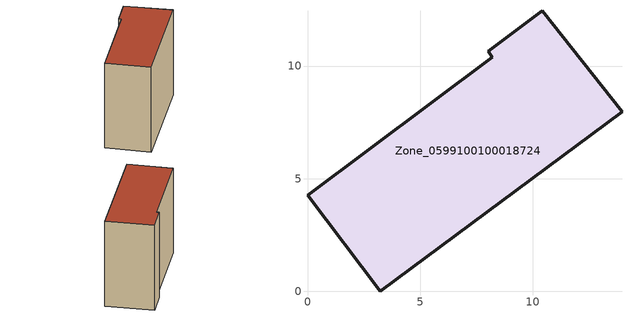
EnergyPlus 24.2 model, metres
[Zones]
Zone_0599100100018724
 floor ground (C_G): 10.42,12.46 13.95,7.98 3.22,0 0,4.27 8.2,10.4 8.01,10.66 z0
 wall outside (C_F): 3.22,0 13.95,7.98 10.42,12.46 8.01,10.66 8.2,10.4 0,4.27 3.22,0 z0:10.95
 roof outside (C_R): 13.95,7.98 10.42,12.46 8.01,10.66 8.2,10.4 0,4.27 3.22,0 z10.95
[BUILDING]
Pand.0599100100018724: North Axis=0; Terrain=City; Loads Convergence Tolerance Value=0.04; Temperature Convergence Tolerance Value=0.4; Solar Distribution=FullExterior; Maximum Number of Warmup Days=25; Minimum Number of Warmup Days=1
[Site:Location]
Rotterdam.The.Hague.AP_ZH_NLD Design_Conditions: Latitude=51.96; Longitude=4.45; Time Zone=1; Elevation=-4.5
[SITE:GROUNDTEMPERATURE:BUILDINGSURFACE]
18, 18, 18, 18, 18, 18, 18, 18, 18, 18, 18, 18
[MATERIAL] Thermal Absorptance=0.9; Solar Absorptance=0.7; Visible Absorptance=0.7
Name | Roughness | Thickness | Conductivity | Density | Specific Heat
G.TI.2015-2018 | MediumSmooth | 0.15 | 0.0428571 | 540 | 1210
F.TI.2015-2018 | Rough | 0.3 | 0.0666667 | 1920 | 840
R.TI.2015-2018 | MediumRough | 0.2 | 0.0333333 | 1500 | 1000
[CONSTRUCTION]
C_G: G.TI.2015-2018
C_F: F.TI.2015-2018
C_R: R.TI.2015-2018
[ZONE]
Zone_0599100100018724: Type=1; Multiplier=1; Ceiling Height=Autocalculate; Volume=Autocalculate; Floor Area=autocalculate; Part of Total Floor Area=Yes
[ZONEINFILTRATION:DESIGNFLOWRATE]
Infil_Zone_0599100100018724: Zone or ZoneList or Space or SpaceList=Zone_0599100100018724; Schedule=AlwaysOn; Design Flow Rate Calculation Method=Flow/Area; Flow Rate per Floor Area=0.0015; Constant Term Coefficient=1; Temperature Term Coefficient=0; Velocity Term Coefficient=0; Velocity Squared Term Coefficient=0
[HVACTEMPLATE:ZONE:IDEALLOADSAIRSYSTEM]
Zone_0599100100018724: Maximum Heating Supply Air Temperature=50; Minimum Cooling Supply Air Temperature=13; Maximum Heating Supply Air Humidity Ratio=0.0156; Minimum Cooling Supply Air Humidity Ratio=0.0077; Heating Limit=NoLimit; Cooling Limit=NoLimit; Dehumidification Control Type=ConstantSensibleHeatRatio; Cooling Sensible Heat Ratio=0.7; Dehumidification Setpoint=60; Humidification Control Type=None; Humidification Setpoint=30; Outdoor Air Method=None; Outdoor Air Flow Rate per Person=0.00944; Outdoor Air Flow Rate per Zone Floor Area=0; Outdoor Air Flow Rate per Zone=0; Demand Controlled Ventilation Type=None; Outdoor Air Economizer Type=NoEconomizer; Heat Recovery Type=None; Sensible Heat Recovery Effectiveness=0.7; Latent Heat Recovery Effectiveness=0.65
[ZONECONTROL:THERMOSTAT]
ThermostatControl_Zone_0599100100018724: Zone or ZoneList=Zone_0599100100018724; Control Type Schedule=DualSetpointControlType; Control 1=Thermostat_Zone_0599100100018724; Temperature Difference Between Cutout And Setpoint=0
[THERMOSTATSETPOINT:DUALSETPOINT]
Thermostat_Zone_0599100100018724: Heating Setpoint Temperature Schedule=HeatingSetpoint_Zone_0599100100018724; Cooling Setpoint Temperature Schedule=CoolingSetpoint_Zone_0599100100018724
[SCHEDULE:COMPACT]
HeatingSetpoint_Zone_0599100100018724: Through: 12/31, For: AllDays, Until: 24:00, 21
CoolingSetpoint_Zone_0599100100018724: Through: 12/31, For: AllDays, Until: 24:00, 24
DualSetpointControlType: Through: 12/31, For: AllDays, Until: 24:00, 4
AlwaysOn: Through: 12/31, For: AllDays, Until: 24:00, 1
